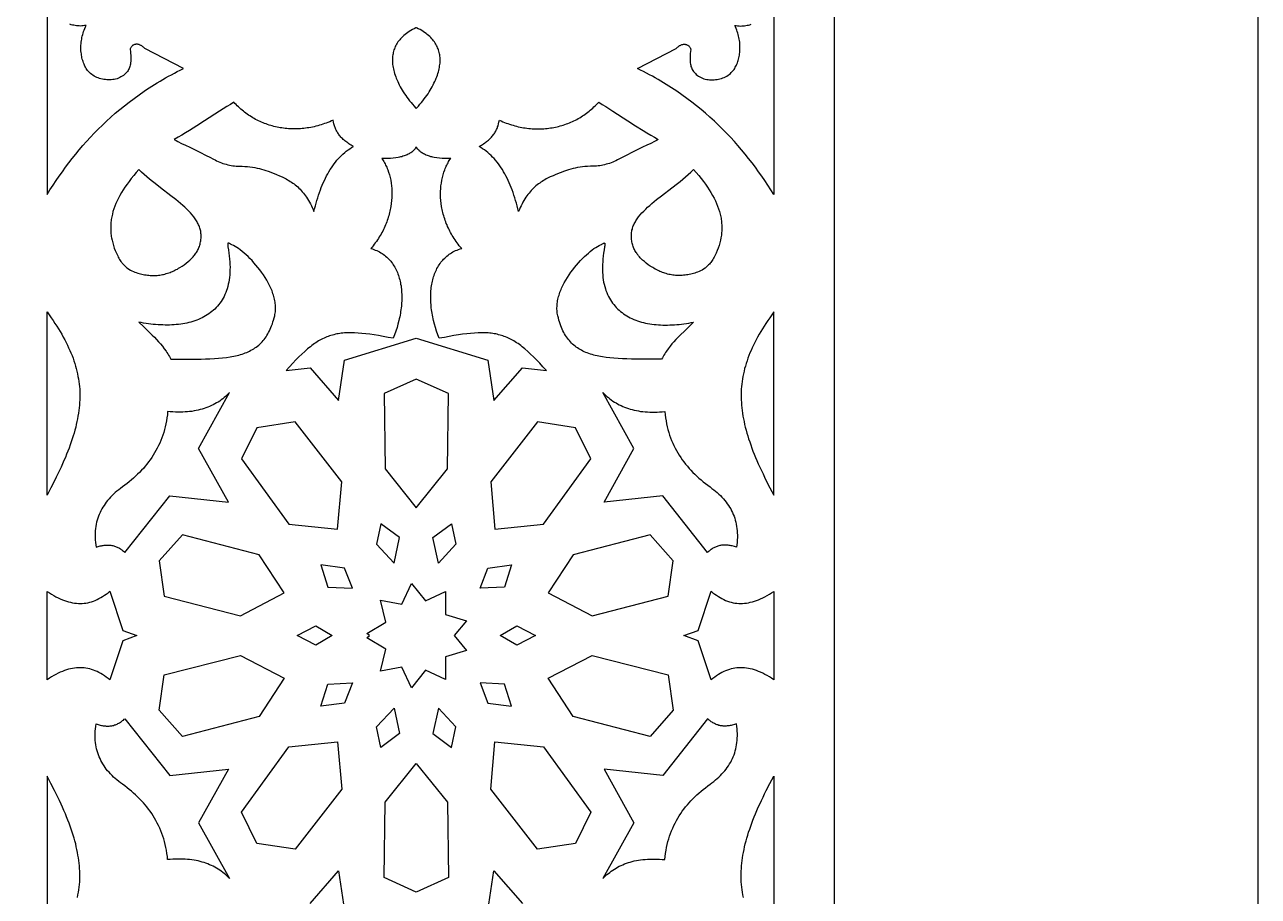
# Model space of a CAD drawing. Extents: x -580 to 580, y -400 to 400.
# Drawn here: x 478.1 to 580, y -128.1 to -56.1 of the extents above; entities that cross this region are included whole.
import ezdxf

# ---------------------------------------------------------------- set-up
doc = ezdxf.new("R2010")
doc.units = 0
doc.layers.add('LAYER_1', color=18, linetype='CONTINUOUS')
doc.layers.add('LAYER_2', color=174, linetype='CONTINUOUS')

msp = doc.modelspace()

# ---------------------------------------------------------------- linework, layer by layer
at = {"layer": 'LAYER_1'}
for points in [[(-580, -400), (580, -400), (580, 400), (-580, 400)], [(509.36, -57.09), (509.28, -57.18), (509.19, -57.27), (509.11, -57.36), (509.04, -57.45), (508.97, -57.54), (508.91, -57.63), (508.85, -57.72), (508.8, -57.82), (508.75, -57.91), (508.71, -58.01), (508.67, -58.1), (508.64, -58.2), (508.61, -58.3), (508.58, -58.4), (508.56, -58.51), (508.54, -58.61), (508.53, -58.72), (508.51, -58.82), (508.51, -58.93), (508.51, -59.05), (508.51, -59.16), (508.52, -59.28), (508.53, -59.39), (508.54, -59.51), (508.56, -59.64), (508.59, -59.76), (508.62, -59.89), (508.65, -60.01), (508.69, -60.14), (508.73, -60.27), (508.78, -60.41), (508.83, -60.54), (508.89, -60.68), (508.95, -60.81), (509.01, -60.95), (509.08, -61.09), (509.16, -61.23), (509.24, -61.38), (509.32, -61.52), (509.41, -61.66), (509.51, -61.81), (509.61, -61.95), (509.71, -62.1), (509.82, -62.24), (509.93, -62.39), (510.05, -62.53), (510.17, -62.68), (510.3, -62.83), (510.43, -62.97), (510.48, -63.03), (510.53, -62.97), (510.66, -62.83), (510.78, -62.68), (510.91, -62.53), (511.02, -62.39), (511.14, -62.24), (511.24, -62.1), (511.35, -61.95), (511.45, -61.81), (511.54, -61.66), (511.63, -61.52), (511.72, -61.38), (511.8, -61.23), (511.87, -61.09), (511.94, -60.95), (512.01, -60.81), (512.07, -60.68), (512.13, -60.54), (512.18, -60.41), (512.23, -60.27), (512.27, -60.14), (512.31, -60.01), (512.34, -59.89), (512.37, -59.76), (512.39, -59.64), (512.41, -59.51), (512.43, -59.39), (512.44, -59.28), (512.45, -59.16), (512.45, -59.05), (512.45, -58.93), (512.44, -58.82), (512.43, -58.72), (512.42, -58.61), (512.4, -58.51), (512.37, -58.4), (512.35, -58.3), (512.32, -58.2), (512.28, -58.1), (512.24, -58.01), (512.2, -57.91), (512.15, -57.82), (512.1, -57.72), (512.04, -57.63), (511.98, -57.54), (511.91, -57.45), (511.84, -57.36), (511.76, -57.27), (511.68, -57.18), (511.59, -57.09), (511.5, -57.01), (511.39, -56.92), (511.29, -56.84), (511.17, -56.76), (511.05, -56.68), (510.93, -56.6), (510.79, -56.52), (510.65, -56.44), (510.51, -56.37), (510.48, -56.35), (510.45, -56.37), (510.3, -56.44), (510.16, -56.52), (510.03, -56.6), (509.9, -56.68), (509.78, -56.76), (509.67, -56.84), (509.56, -56.92), (509.46, -57.01)], [(495.42, -62.51), (495.13, -62.69), (494.83, -62.87), (494.23, -63.25), (493, -64.05), (492.37, -64.45), (491.75, -64.84), (491.43, -65.04), (491.12, -65.23), (490.81, -65.41), (490.5, -65.59), (490.65, -65.68), (490.8, -65.76), (491.11, -65.92), (491.43, -66.07), (491.78, -66.23), (492.17, -66.42), (492.62, -66.64), (493.14, -66.9), (493.43, -67.05), (493.75, -67.22), (493.87, -67.28), (494, -67.35), (494.13, -67.4), (494.26, -67.46), (494.39, -67.51), (494.52, -67.56), (494.66, -67.6), (494.79, -67.64), (494.92, -67.68), (495.06, -67.71), (495.19, -67.74), (495.33, -67.76), (495.46, -67.77), (495.6, -67.79), (495.73, -67.79), (495.86, -67.8), (496.1, -67.8), (496.32, -67.81), (496.54, -67.83), (496.75, -67.85), (496.96, -67.88), (497.15, -67.91), (497.34, -67.96), (497.53, -68), (497.71, -68.05), (497.89, -68.11), (498.07, -68.16), (498.25, -68.22), (498.6, -68.35), (498.95, -68.49), (499.18, -68.58), (499.41, -68.68), (499.64, -68.79), (499.75, -68.85), (499.86, -68.91), (499.97, -68.98), (500.08, -69.05), (500.18, -69.11), (500.29, -69.19), (500.39, -69.26), (500.49, -69.34), (500.59, -69.43), (500.69, -69.51), (500.79, -69.6), (500.89, -69.7), (500.98, -69.8), (501.07, -69.9), (501.16, -70.01), (501.25, -70.12), (501.34, -70.24), (501.42, -70.36), (501.51, -70.49), (501.59, -70.63), (501.67, -70.77), (501.74, -70.91), (501.82, -71.06), (501.89, -71.22), (501.96, -71.38), (502.03, -71.55), (502.09, -71.31), (502.15, -71.08), (502.21, -70.85), (502.27, -70.62), (502.34, -70.4), (502.41, -70.18), (502.48, -69.97), (502.56, -69.76), (502.64, -69.56), (502.72, -69.36), (502.8, -69.16), (502.89, -68.97), (502.98, -68.78), (503.07, -68.6), (503.17, -68.42), (503.26, -68.25), (503.37, -68.08), (503.47, -67.92), (503.58, -67.76), (503.69, -67.6), (503.81, -67.46), (503.92, -67.31), (504.05, -67.17), (504.17, -67.04), (504.3, -66.91), (504.43, -66.79), (504.57, -66.67), (504.7, -66.56), (504.85, -66.45), (504.99, -66.35), (505.14, -66.25), (505.29, -66.16), (505.19, -66.11), (505.1, -66.05), (505, -66), (504.92, -65.94), (504.83, -65.88), (504.75, -65.82), (504.67, -65.77), (504.59, -65.7), (504.52, -65.64), (504.45, -65.58), (504.38, -65.52), (504.32, -65.45), (504.26, -65.39), (504.2, -65.32), (504.15, -65.25), (504.09, -65.18), (504.05, -65.12), (504, -65.05), (503.96, -64.98), (503.92, -64.9), (503.88, -64.83), (503.84, -64.76), (503.81, -64.69), (503.78, -64.61), (503.75, -64.54), (503.73, -64.46), (503.68, -64.31), (503.65, -64.15), (503.62, -63.99), (503.48, -64.06), (503.34, -64.12), (503.19, -64.18), (503.05, -64.23), (502.91, -64.28), (502.77, -64.33), (502.62, -64.38), (502.48, -64.42), (502.34, -64.46), (502.19, -64.5), (502.05, -64.54), (501.91, -64.57), (501.77, -64.59), (501.62, -64.62), (501.48, -64.64), (501.34, -64.66), (501.2, -64.68), (501.06, -64.69), (500.91, -64.7), (500.77, -64.71), (500.63, -64.72), (500.49, -64.72), (500.35, -64.72), (500.21, -64.72), (500.07, -64.71), (499.94, -64.7), (499.8, -64.69), (499.66, -64.68), (499.53, -64.66), (499.39, -64.64), (499.25, -64.62), (499.12, -64.6), (498.99, -64.57), (498.85, -64.54), (498.72, -64.51), (498.59, -64.47), (498.46, -64.44), (498.33, -64.4), (498.2, -64.35), (498.08, -64.31), (497.95, -64.26), (497.83, -64.21), (497.7, -64.16), (497.58, -64.1), (497.46, -64.05), (497.34, -63.99), (497.22, -63.93), (497.1, -63.86), (496.98, -63.79), (496.87, -63.72), (496.75, -63.65), (496.64, -63.58), (496.53, -63.5), (496.42, -63.42), (496.31, -63.34), (496.21, -63.26), (496.1, -63.17), (496, -63.09), (495.9, -63), (495.8, -62.9), (495.7, -62.81), (495.61, -62.71), (495.51, -62.62)], [(525.54, -62.51), (525.83, -62.69), (526.12, -62.87), (526.72, -63.25), (527.96, -64.05), (528.58, -64.45), (529.21, -64.84), (529.52, -65.04), (529.84, -65.23), (530.15, -65.41), (530.46, -65.59), (530.3, -65.68), (530.15, -65.76), (529.85, -65.92), (529.52, -66.07), (529.17, -66.23), (528.78, -66.42), (528.33, -66.64), (527.81, -66.9), (527.52, -67.05), (527.2, -67.22), (527.08, -67.28), (526.95, -67.35), (526.83, -67.4), (526.7, -67.46), (526.56, -67.51), (526.43, -67.56), (526.3, -67.6), (526.16, -67.64), (526.03, -67.68), (525.89, -67.71), (525.76, -67.74), (525.63, -67.76), (525.49, -67.77), (525.36, -67.79), (525.23, -67.79), (525.1, -67.8), (524.86, -67.8), (524.63, -67.81), (524.41, -67.83), (524.2, -67.85), (524, -67.88), (523.8, -67.91), (523.61, -67.96), (523.42, -68), (523.24, -68.05), (523.06, -68.11), (522.88, -68.16), (522.71, -68.22), (522.36, -68.35), (522.01, -68.49), (521.77, -68.58), (521.54, -68.68), (521.32, -68.79), (521.2, -68.85), (521.09, -68.91), (520.98, -68.98), (520.88, -69.05), (520.77, -69.11), (520.67, -69.19), (520.56, -69.26), (520.46, -69.34), (520.36, -69.43), (520.26, -69.51), (520.16, -69.6), (520.07, -69.7), (519.97, -69.8), (519.88, -69.9), (519.79, -70.01), (519.7, -70.12), (519.62, -70.24), (519.53, -70.36), (519.45, -70.49), (519.37, -70.63), (519.29, -70.77), (519.21, -70.91), (519.14, -71.06), (519.06, -71.22), (518.99, -71.38), (518.92, -71.55), (518.87, -71.31), (518.81, -71.08), (518.75, -70.85), (518.68, -70.62), (518.61, -70.4), (518.54, -70.18), (518.47, -69.97), (518.4, -69.76), (518.32, -69.56), (518.24, -69.36), (518.15, -69.16), (518.07, -68.97), (517.98, -68.78), (517.88, -68.6), (517.79, -68.42), (517.69, -68.25), (517.59, -68.08), (517.48, -67.92), (517.37, -67.76), (517.26, -67.6), (517.15, -67.46), (517.03, -67.31), (516.91, -67.17), (516.78, -67.04), (516.66, -66.91), (516.52, -66.79), (516.39, -66.67), (516.25, -66.56), (516.11, -66.45), (515.96, -66.35), (515.81, -66.25), (515.66, -66.16), (515.76, -66.11), (515.86, -66.05), (515.95, -66), (516.04, -65.94), (516.13, -65.88), (516.21, -65.82), (516.29, -65.77), (516.36, -65.7), (516.44, -65.64), (516.51, -65.58), (516.57, -65.52), (516.64, -65.45), (516.7, -65.39), (516.75, -65.32), (516.81, -65.25), (516.86, -65.18), (516.91, -65.12), (516.96, -65.05), (517, -64.98), (517.04, -64.9), (517.08, -64.83), (517.11, -64.76), (517.15, -64.69), (517.18, -64.61), (517.2, -64.54), (517.23, -64.46), (517.27, -64.31), (517.31, -64.15), (517.34, -63.99), (517.48, -64.06), (517.62, -64.12), (517.76, -64.18), (517.9, -64.23), (518.05, -64.28), (518.19, -64.33), (518.33, -64.38), (518.47, -64.42), (518.62, -64.46), (518.76, -64.5), (518.9, -64.54), (519.05, -64.57), (519.19, -64.59), (519.33, -64.62), (519.47, -64.64), (519.62, -64.66), (519.76, -64.68), (519.9, -64.69), (520.04, -64.7), (520.18, -64.71), (520.32, -64.72), (520.46, -64.72), (520.6, -64.72), (520.74, -64.72), (520.88, -64.71), (521.02, -64.7), (521.16, -64.69), (521.29, -64.68), (521.43, -64.66), (521.57, -64.64), (521.7, -64.62), (521.83, -64.6), (521.97, -64.57), (522.1, -64.54), (522.23, -64.51), (522.36, -64.47), (522.49, -64.44), (522.62, -64.4), (522.75, -64.35), (522.88, -64.31), (523, -64.26), (523.13, -64.21), (523.25, -64.16), (523.38, -64.1), (523.5, -64.05), (523.62, -63.99), (523.74, -63.93), (523.85, -63.86), (523.97, -63.79), (524.09, -63.72), (524.2, -63.65), (524.31, -63.58), (524.42, -63.5), (524.53, -63.42), (524.64, -63.34), (524.75, -63.26), (524.85, -63.17), (524.95, -63.09), (525.06, -63), (525.15, -62.9), (525.25, -62.81), (525.35, -62.71), (525.44, -62.62)], [(510.48, -66.2), (510.48, -66.21), (510.47, -66.2), (510.47, -66.22), (510.43, -66.29), (510.38, -66.35), (510.33, -66.41), (510.28, -66.47), (510.22, -66.53), (510.16, -66.58), (510.1, -66.63), (510.03, -66.68), (509.96, -66.73), (509.88, -66.77), (509.81, -66.81), (509.73, -66.85), (509.64, -66.89), (509.56, -66.92), (509.47, -66.95), (509.38, -66.98), (509.28, -67.01), (509.19, -67.03), (509.09, -67.05), (508.99, -67.07), (508.78, -67.11), (508.57, -67.13), (508.34, -67.15), (508.11, -67.16), (507.88, -67.16), (507.64, -67.16), (507.69, -67.24), (507.75, -67.33), (507.8, -67.42), (507.86, -67.51), (507.91, -67.6), (507.95, -67.7), (508, -67.8), (508.04, -67.89), (508.08, -67.99), (508.12, -68.1), (508.2, -68.3), (508.26, -68.52), (508.32, -68.73), (508.37, -68.96), (508.4, -69.19), (508.43, -69.42), (508.46, -69.65), (508.47, -69.89), (508.47, -70.14), (508.46, -70.38), (508.44, -70.63), (508.42, -70.88), (508.38, -71.13), (508.36, -71.25), (508.33, -71.38), (508.31, -71.51), (508.28, -71.63), (508.24, -71.76), (508.21, -71.89), (508.17, -72.01), (508.13, -72.14), (508.09, -72.27), (508.04, -72.39), (507.99, -72.52), (507.94, -72.65), (507.89, -72.77), (507.83, -72.9), (507.77, -73.02), (507.71, -73.15), (507.64, -73.27), (507.57, -73.4), (507.5, -73.52), (507.43, -73.64), (507.35, -73.76), (507.27, -73.88), (507.19, -74.01), (507.1, -74.13), (507.01, -74.24), (506.92, -74.36), (506.83, -74.48), (506.73, -74.6), (506.86, -74.63), (506.98, -74.68), (507.1, -74.72), (507.22, -74.77), (507.34, -74.82), (507.45, -74.88), (507.55, -74.94), (507.66, -75.01), (507.76, -75.07), (507.86, -75.14), (507.95, -75.22), (508.04, -75.3), (508.13, -75.38), (508.21, -75.46), (508.29, -75.55), (508.37, -75.64), (508.44, -75.73), (508.51, -75.83), (508.58, -75.93), (508.64, -76.03), (508.71, -76.13), (508.76, -76.24), (508.82, -76.35), (508.87, -76.46), (508.92, -76.57), (508.96, -76.69), (509, -76.81), (509.04, -76.93), (509.08, -77.05), (509.11, -77.17), (509.14, -77.3), (509.17, -77.42), (509.19, -77.55), (509.22, -77.68), (509.23, -77.82), (509.25, -77.95), (509.26, -78.09), (509.27, -78.22), (509.28, -78.36), (509.28, -78.5), (509.28, -78.64), (509.28, -78.78), (509.28, -78.93), (509.27, -79.07), (509.26, -79.21), (509.25, -79.36), (509.23, -79.5), (509.21, -79.65), (509.19, -79.8), (509.17, -79.94), (509.14, -80.09), (509.11, -80.24), (509.08, -80.39), (509.05, -80.54), (508.97, -80.83), (508.89, -81.13), (508.79, -81.43), (508.69, -81.72), (508.57, -82.01), (508.15, -81.93), (507.75, -81.86), (507.36, -81.79), (507, -81.73), (506.64, -81.68), (506.31, -81.64), (505.98, -81.6), (505.67, -81.58), (505.38, -81.56), (505.09, -81.55), (504.95, -81.55), (504.81, -81.56), (504.68, -81.56), (504.55, -81.57), (504.42, -81.58), (504.29, -81.59), (504.16, -81.61), (504.04, -81.63), (503.92, -81.65), (503.8, -81.68), (503.68, -81.71), (503.56, -81.74), (503.44, -81.77), (503.32, -81.81), (503.21, -81.85), (503.09, -81.89), (502.98, -81.94), (502.87, -81.99), (502.75, -82.05), (502.64, -82.1), (502.53, -82.17), (502.42, -82.23), (502.3, -82.3), (502.19, -82.37), (502.08, -82.45), (501.97, -82.53), (501.85, -82.61), (501.74, -82.7), (501.62, -82.79), (501.51, -82.88), (501.27, -83.09), (501.04, -83.31), (500.79, -83.54), (500.54, -83.8), (500.28, -84.07), (500.02, -84.36), (499.74, -84.67), (501.71, -84.44), (504.06, -87.14), (504.56, -83.81), (510.48, -82.01), (516.4, -83.81), (516.89, -87.14), (519.25, -84.44), (521.22, -84.67), (520.94, -84.36), (520.67, -84.07), (520.41, -83.8), (520.16, -83.54), (519.92, -83.31), (519.68, -83.09), (519.45, -82.88), (519.33, -82.79), (519.22, -82.7), (519.1, -82.61), (518.99, -82.53), (518.88, -82.45), (518.76, -82.37), (518.65, -82.3), (518.54, -82.23), (518.43, -82.17), (518.31, -82.1), (518.2, -82.05), (518.09, -81.99), (517.98, -81.94), (517.86, -81.89), (517.75, -81.85), (517.63, -81.81), (517.52, -81.77), (517.4, -81.74), (517.28, -81.71), (517.16, -81.68), (517.04, -81.65), (516.92, -81.63), (516.79, -81.61), (516.66, -81.59), (516.54, -81.58), (516.41, -81.57), (516.27, -81.56), (516.14, -81.56), (516, -81.55), (515.86, -81.55), (515.58, -81.56), (515.28, -81.58), (514.97, -81.6), (514.65, -81.64), (514.31, -81.68), (513.96, -81.73), (513.59, -81.79), (513.2, -81.86), (512.8, -81.93), (512.38, -82.01), (512.27, -81.72), (512.16, -81.43), (512.07, -81.13), (511.98, -80.83), (511.91, -80.54), (511.87, -80.39), (511.84, -80.24), (511.81, -80.09), (511.79, -79.94), (511.76, -79.8), (511.74, -79.65), (511.72, -79.5), (511.71, -79.36), (511.7, -79.21), (511.69, -79.07), (511.68, -78.93), (511.67, -78.78), (511.67, -78.64), (511.67, -78.5), (511.68, -78.36), (511.68, -78.22), (511.69, -78.09), (511.71, -77.95), (511.72, -77.82), (511.74, -77.68), (511.76, -77.55), (511.78, -77.42), (511.81, -77.3), (511.84, -77.17), (511.87, -77.05), (511.91, -76.93), (511.95, -76.81), (511.99, -76.69), (512.04, -76.57), (512.09, -76.46), (512.14, -76.35), (512.19, -76.24), (512.25, -76.13), (512.31, -76.03), (512.37, -75.93), (512.44, -75.83), (512.51, -75.73), (512.59, -75.64), (512.66, -75.55), (512.74, -75.46), (512.83, -75.38), (512.91, -75.3), (513.01, -75.22), (513.1, -75.14), (513.2, -75.07), (513.3, -75.01), (513.4, -74.94), (513.51, -74.88), (513.62, -74.82), (513.73, -74.77), (513.85, -74.72), (513.97, -74.68), (514.1, -74.63), (514.23, -74.6), (514.13, -74.48), (514.03, -74.36), (513.94, -74.24), (513.85, -74.13), (513.77, -74.01), (513.68, -73.88), (513.6, -73.76), (513.53, -73.64), (513.45, -73.52), (513.38, -73.4), (513.31, -73.27), (513.25, -73.15), (513.19, -73.02), (513.13, -72.9), (513.07, -72.77), (513.02, -72.65), (512.96, -72.52), (512.91, -72.39), (512.87, -72.27), (512.83, -72.14), (512.78, -72.01), (512.75, -71.89), (512.71, -71.76), (512.68, -71.63), (512.65, -71.51), (512.62, -71.38), (512.6, -71.25), (512.57, -71.13), (512.54, -70.88), (512.51, -70.63), (512.49, -70.38), (512.49, -70.14), (512.49, -69.89), (512.5, -69.65), (512.52, -69.42), (512.55, -69.19), (512.59, -68.96), (512.64, -68.73), (512.69, -68.52), (512.76, -68.3), (512.83, -68.1), (512.87, -67.99), (512.91, -67.89), (512.96, -67.8), (513, -67.7), (513.05, -67.6), (513.1, -67.51), (513.15, -67.42), (513.2, -67.33), (513.26, -67.24), (513.32, -67.16), (513.08, -67.16), (512.84, -67.16), (512.61, -67.15), (512.39, -67.13), (512.17, -67.11), (511.96, -67.07), (511.86, -67.05), (511.77, -67.03), (511.67, -67.01), (511.58, -66.98), (511.49, -66.95), (511.4, -66.92), (511.31, -66.89), (511.23, -66.85), (511.15, -66.81), (511.07, -66.77), (511, -66.73), (510.93, -66.68), (510.86, -66.63), (510.8, -66.58), (510.73, -66.53), (510.68, -66.47), (510.62, -66.41), (510.57, -66.35), (510.53, -66.29), (510.48, -66.22)], [(487.57, -68.07), (487.35, -68.32), (487.15, -68.57), (486.95, -68.81), (486.77, -69.05), (486.6, -69.29), (486.43, -69.52), (486.28, -69.75), (486.14, -69.98), (486.01, -70.21), (485.89, -70.44), (485.78, -70.66), (485.68, -70.89), (485.59, -71.11), (485.51, -71.33), (485.44, -71.55), (485.39, -71.77), (485.34, -71.98), (485.32, -72.09), (485.3, -72.2), (485.28, -72.31), (485.27, -72.42), (485.26, -72.52), (485.25, -72.63), (485.25, -72.74), (485.25, -72.84), (485.25, -72.95), (485.25, -73.06), (485.26, -73.17), (485.26, -73.27), (485.27, -73.38), (485.29, -73.49), (485.3, -73.59), (485.32, -73.7), (485.36, -73.91), (485.42, -74.13), (485.48, -74.34), (485.55, -74.56), (485.63, -74.77), (485.73, -74.99), (485.83, -75.21), (485.88, -75.31), (485.93, -75.4), (485.99, -75.49), (486.04, -75.58), (486.1, -75.66), (486.16, -75.74), (486.21, -75.81), (486.27, -75.88), (486.33, -75.94), (486.39, -76.01), (486.45, -76.06), (486.51, -76.12), (486.57, -76.17), (486.63, -76.22), (486.76, -76.3), (486.88, -76.38), (487, -76.44), (487.13, -76.5), (487.25, -76.54), (487.36, -76.58), (487.48, -76.62), (487.7, -76.68), (487.82, -76.71), (487.94, -76.73), (488.05, -76.76), (488.17, -76.78), (488.29, -76.79), (488.4, -76.8), (488.52, -76.81), (488.63, -76.82), (488.75, -76.82), (488.86, -76.82), (488.97, -76.82), (489.08, -76.81), (489.19, -76.8), (489.3, -76.79), (489.41, -76.77), (489.52, -76.75), (489.62, -76.73), (489.73, -76.7), (489.84, -76.67), (489.94, -76.64), (490.05, -76.61), (490.15, -76.57), (490.25, -76.53), (490.36, -76.49), (490.46, -76.44), (490.56, -76.39), (490.66, -76.34), (490.76, -76.29), (490.86, -76.23), (490.96, -76.17), (491.15, -76.04), (491.32, -75.93), (491.48, -75.81), (491.64, -75.68), (491.78, -75.55), (491.92, -75.42), (491.99, -75.35), (492.05, -75.29), (492.11, -75.21), (492.17, -75.14), (492.22, -75.07), (492.28, -74.99), (492.33, -74.92), (492.38, -74.84), (492.42, -74.76), (492.46, -74.68), (492.5, -74.59), (492.54, -74.51), (492.57, -74.42), (492.6, -74.33), (492.63, -74.24), (492.65, -74.15), (492.67, -74.05), (492.69, -73.95), (492.7, -73.85), (492.71, -73.75), (492.71, -73.65), (492.71, -73.54), (492.71, -73.45), (492.7, -73.35), (492.69, -73.26), (492.68, -73.17), (492.66, -73.08), (492.64, -72.99), (492.61, -72.9), (492.58, -72.81), (492.55, -72.72), (492.51, -72.64), (492.48, -72.55), (492.43, -72.47), (492.39, -72.38), (492.34, -72.3), (492.29, -72.22), (492.23, -72.14), (492.17, -72.05), (492.11, -71.97), (491.98, -71.81), (491.85, -71.65), (491.7, -71.5), (491.54, -71.34), (491.37, -71.18), (491.2, -71.03), (491.01, -70.87), (490.83, -70.71), (490.63, -70.56), (490.22, -70.24), (489.36, -69.57), (488.91, -69.23), (488.69, -69.05), (488.46, -68.86), (488.24, -68.67), (488.02, -68.48), (487.79, -68.28)], [(533.38, -68.07), (533.6, -68.32), (533.81, -68.57), (534, -68.81), (534.18, -69.05), (534.36, -69.29), (534.52, -69.52), (534.67, -69.75), (534.81, -69.98), (534.94, -70.21), (535.07, -70.44), (535.18, -70.66), (535.27, -70.89), (535.36, -71.11), (535.44, -71.33), (535.51, -71.55), (535.57, -71.77), (535.62, -71.98), (535.64, -72.09), (535.66, -72.2), (535.67, -72.31), (535.68, -72.42), (535.69, -72.52), (535.7, -72.63), (535.7, -72.74), (535.71, -72.84), (535.71, -72.95), (535.7, -73.06), (535.7, -73.17), (535.69, -73.27), (535.68, -73.38), (535.67, -73.49), (535.65, -73.59), (535.63, -73.7), (535.59, -73.91), (535.54, -74.13), (535.48, -74.34), (535.4, -74.56), (535.32, -74.77), (535.23, -74.99), (535.12, -75.21), (535.07, -75.31), (535.02, -75.4), (534.97, -75.49), (534.91, -75.58), (534.86, -75.66), (534.8, -75.74), (534.74, -75.81), (534.68, -75.88), (534.62, -75.94), (534.56, -76.01), (534.5, -76.06), (534.44, -76.12), (534.38, -76.17), (534.32, -76.22), (534.2, -76.3), (534.07, -76.38), (533.95, -76.44), (533.83, -76.5), (533.71, -76.54), (533.59, -76.58), (533.48, -76.62), (533.26, -76.68), (533.14, -76.71), (533.02, -76.73), (532.9, -76.76), (532.78, -76.78), (532.67, -76.79), (532.55, -76.8), (532.44, -76.81), (532.32, -76.82), (532.21, -76.82), (532.1, -76.82), (531.98, -76.82), (531.87, -76.81), (531.76, -76.8), (531.65, -76.79), (531.54, -76.77), (531.44, -76.75), (531.33, -76.73), (531.22, -76.7), (531.12, -76.67), (531.01, -76.64), (530.91, -76.61), (530.8, -76.57), (530.7, -76.53), (530.6, -76.49), (530.5, -76.44), (530.39, -76.39), (530.29, -76.34), (530.19, -76.29), (530.09, -76.23), (530, -76.17), (529.8, -76.04), (529.63, -75.93), (529.47, -75.81), (529.32, -75.68), (529.17, -75.55), (529.03, -75.42), (528.97, -75.35), (528.91, -75.29), (528.84, -75.21), (528.79, -75.14), (528.73, -75.07), (528.68, -74.99), (528.63, -74.92), (528.58, -74.84), (528.53, -74.76), (528.49, -74.68), (528.45, -74.59), (528.42, -74.51), (528.38, -74.42), (528.35, -74.33), (528.33, -74.24), (528.3, -74.15), (528.28, -74.05), (528.27, -73.95), (528.26, -73.85), (528.25, -73.75), (528.24, -73.65), (528.24, -73.54), (528.24, -73.45), (528.25, -73.35), (528.26, -73.26), (528.28, -73.17), (528.29, -73.08), (528.32, -72.99), (528.34, -72.9), (528.37, -72.81), (528.4, -72.72), (528.44, -72.64), (528.48, -72.55), (528.52, -72.47), (528.57, -72.38), (528.62, -72.3), (528.67, -72.22), (528.72, -72.14), (528.78, -72.05), (528.84, -71.97), (528.97, -71.81), (529.11, -71.65), (529.26, -71.5), (529.42, -71.34), (529.58, -71.18), (529.76, -71.03), (529.94, -70.87), (530.13, -70.71), (530.32, -70.56), (530.73, -70.24), (531.59, -69.57), (532.04, -69.23), (532.26, -69.05), (532.49, -68.86), (532.72, -68.67), (532.94, -68.48), (533.16, -68.28)], [(494.97, -74.71), (495.01, -74.97), (495.04, -75.21), (495.07, -75.46), (495.09, -75.69), (495.1, -75.92), (495.11, -76.14), (495.1, -76.36), (495.1, -76.58), (495.08, -76.78), (495.06, -76.98), (495.03, -77.18), (495, -77.37), (494.96, -77.55), (494.92, -77.73), (494.87, -77.91), (494.81, -78.07), (494.75, -78.24), (494.68, -78.4), (494.61, -78.55), (494.53, -78.7), (494.45, -78.84), (494.36, -78.97), (494.27, -79.11), (494.17, -79.23), (494.07, -79.36), (493.96, -79.47), (493.85, -79.59), (493.73, -79.69), (493.61, -79.8), (493.49, -79.89), (493.36, -79.99), (493.23, -80.07), (493.09, -80.16), (492.95, -80.24), (492.81, -80.31), (492.66, -80.38), (492.51, -80.45), (492.36, -80.51), (492.2, -80.57), (492.04, -80.62), (491.88, -80.67), (491.71, -80.71), (491.55, -80.75), (491.38, -80.78), (491.2, -80.82), (491.03, -80.84), (490.85, -80.86), (490.67, -80.88), (490.48, -80.9), (490.3, -80.91), (490.11, -80.92), (489.93, -80.92), (489.74, -80.92), (489.55, -80.91), (489.35, -80.91), (489.16, -80.89), (488.96, -80.88), (488.77, -80.86), (488.57, -80.84), (488.37, -80.81), (488.17, -80.78), (487.97, -80.75), (487.77, -80.71), (487.57, -80.67), (487.95, -81.03), (488.32, -81.39), (488.68, -81.74), (488.86, -81.92), (489.03, -82.1), (489.2, -82.29), (489.37, -82.47), (489.53, -82.67), (489.68, -82.87), (489.82, -83.07), (489.9, -83.18), (489.96, -83.28), (490.03, -83.39), (490.1, -83.5), (490.16, -83.62), (490.22, -83.73), (491.93, -83.73), (492.33, -83.73), (492.71, -83.72), (493.09, -83.71), (493.45, -83.7), (493.81, -83.68), (494.15, -83.66), (494.48, -83.63), (494.8, -83.59), (495.11, -83.54), (495.26, -83.52), (495.41, -83.49), (495.55, -83.46), (495.69, -83.43), (495.83, -83.39), (495.96, -83.35), (496.1, -83.31), (496.23, -83.27), (496.35, -83.22), (496.48, -83.17), (496.6, -83.12), (496.72, -83.06), (496.83, -83), (496.95, -82.94), (497.06, -82.87), (497.16, -82.8), (497.27, -82.73), (497.37, -82.65), (497.47, -82.57), (497.56, -82.49), (497.66, -82.4), (497.75, -82.3), (497.83, -82.2), (497.92, -82.1), (498, -82), (498.08, -81.88), (498.15, -81.77), (498.22, -81.65), (498.29, -81.52), (498.36, -81.39), (498.42, -81.25), (498.48, -81.11), (498.54, -80.97), (498.6, -80.82), (498.65, -80.66), (498.7, -80.5), (498.75, -80.33), (498.79, -80.15), (498.81, -80.04), (498.83, -79.93), (498.85, -79.82), (498.85, -79.71), (498.86, -79.6), (498.86, -79.48), (498.86, -79.37), (498.85, -79.25), (498.84, -79.14), (498.82, -79.02), (498.8, -78.91), (498.78, -78.79), (498.75, -78.68), (498.72, -78.56), (498.69, -78.45), (498.65, -78.33), (498.61, -78.21), (498.57, -78.1), (498.52, -77.98), (498.47, -77.87), (498.42, -77.76), (498.37, -77.64), (498.25, -77.42), (498.13, -77.2), (498, -76.98), (497.86, -76.76), (497.71, -76.55), (497.56, -76.35), (497.4, -76.15), (497.24, -75.96), (497.08, -75.77), (496.92, -75.59), (496.75, -75.42), (496.59, -75.26), (496.43, -75.11), (496.27, -74.97), (496.11, -74.83), (495.95, -74.71), (495.8, -74.6), (495.66, -74.5), (495.52, -74.42), (495.39, -74.34), (495.26, -74.28), (495.2, -74.25), (495.14, -74.23), (495.05, -74.17), (495.01, -74.15), (494.98, -74.14), (494.95, -74.13), (494.94, -74.14), (494.93, -74.14), (494.92, -74.15), (494.92, -74.15), (494.91, -74.18), (494.91, -74.23), (494.91, -74.29), (494.92, -74.36), (494.93, -74.46)], [(525.98, -74.71), (525.94, -74.97), (525.91, -75.21), (525.89, -75.46), (525.87, -75.69), (525.85, -75.92), (525.85, -76.14), (525.85, -76.36), (525.86, -76.58), (525.87, -76.78), (525.89, -76.98), (525.92, -77.18), (525.95, -77.37), (525.99, -77.55), (526.04, -77.73), (526.09, -77.91), (526.14, -78.07), (526.21, -78.24), (526.27, -78.4), (526.35, -78.55), (526.42, -78.7), (526.51, -78.84), (526.59, -78.97), (526.69, -79.11), (526.79, -79.23), (526.89, -79.36), (526.99, -79.47), (527.11, -79.59), (527.22, -79.69), (527.34, -79.8), (527.47, -79.89), (527.59, -79.99), (527.73, -80.07), (527.86, -80.16), (528, -80.24), (528.15, -80.31), (528.29, -80.38), (528.44, -80.45), (528.6, -80.51), (528.75, -80.57), (528.91, -80.62), (529.07, -80.67), (529.24, -80.71), (529.41, -80.75), (529.58, -80.78), (529.75, -80.82), (529.93, -80.84), (530.11, -80.86), (530.29, -80.88), (530.47, -80.9), (530.65, -80.91), (530.84, -80.92), (531.03, -80.92), (531.22, -80.92), (531.41, -80.91), (531.6, -80.91), (531.8, -80.89), (531.99, -80.88), (532.19, -80.86), (532.39, -80.84), (532.58, -80.81), (532.78, -80.78), (532.98, -80.75), (533.18, -80.71), (533.38, -80.67), (533.01, -81.03), (532.64, -81.39), (532.27, -81.74), (532.1, -81.92), (531.92, -82.1), (531.75, -82.29), (531.59, -82.47), (531.43, -82.67), (531.28, -82.87), (531.13, -83.07), (531.06, -83.18), (530.99, -83.28), (530.92, -83.39), (530.86, -83.5), (530.8, -83.62), (530.73, -83.73), (529.03, -83.73), (528.63, -83.73), (528.24, -83.72), (527.87, -83.71), (527.5, -83.7), (527.15, -83.68), (526.8, -83.66), (526.47, -83.63), (526.15, -83.59), (525.85, -83.54), (525.7, -83.52), (525.55, -83.49), (525.41, -83.46), (525.26, -83.43), (525.13, -83.39), (524.99, -83.35), (524.86, -83.31), (524.73, -83.27), (524.6, -83.22), (524.48, -83.17), (524.35, -83.12), (524.24, -83.06), (524.12, -83), (524.01, -82.94), (523.9, -82.87), (523.79, -82.8), (523.69, -82.73), (523.59, -82.65), (523.49, -82.57), (523.39, -82.49), (523.3, -82.4), (523.21, -82.3), (523.12, -82.2), (523.04, -82.1), (522.96, -82), (522.88, -81.88), (522.8, -81.77), (522.73, -81.65), (522.66, -81.52), (522.59, -81.39), (522.53, -81.25), (522.47, -81.11), (522.41, -80.97), (522.36, -80.82), (522.3, -80.66), (522.26, -80.5), (522.21, -80.33), (522.17, -80.15), (522.14, -80.04), (522.12, -79.93), (522.11, -79.82), (522.1, -79.71), (522.09, -79.6), (522.09, -79.48), (522.1, -79.37), (522.11, -79.25), (522.12, -79.14), (522.13, -79.02), (522.15, -78.91), (522.18, -78.79), (522.2, -78.68), (522.23, -78.56), (522.27, -78.45), (522.3, -78.33), (522.34, -78.21), (522.39, -78.1), (522.43, -77.98), (522.48, -77.87), (522.53, -77.76), (522.59, -77.64), (522.7, -77.42), (522.83, -77.2), (522.96, -76.98), (523.1, -76.76), (523.24, -76.55), (523.4, -76.35), (523.55, -76.15), (523.71, -75.96), (523.87, -75.77), (524.04, -75.59), (524.2, -75.42), (524.36, -75.26), (524.53, -75.11), (524.69, -74.97), (524.85, -74.83), (525, -74.71), (525.15, -74.6), (525.3, -74.5), (525.44, -74.42), (525.57, -74.34), (525.69, -74.28), (525.76, -74.25), (525.81, -74.23), (525.91, -74.17), (525.95, -74.15), (525.98, -74.14), (526, -74.13), (526.01, -74.14), (526.02, -74.14), (526.03, -74.15), (526.04, -74.15), (526.05, -74.18), (526.05, -74.23), (526.05, -74.29), (526.04, -74.36), (526.03, -74.46)], [(480, -79.83), (480.17, -80.07), (480.34, -80.31), (480.5, -80.54), (480.65, -80.78), (480.8, -81.01), (480.94, -81.23), (481.08, -81.46), (481.21, -81.68), (481.34, -81.91), (481.46, -82.13), (481.57, -82.35), (481.68, -82.57), (481.78, -82.79), (481.88, -83.01), (481.97, -83.22), (482.06, -83.44), (482.14, -83.65), (482.21, -83.87), (482.28, -84.08), (482.35, -84.3), (482.41, -84.51), (482.46, -84.72), (482.51, -84.94), (482.55, -85.15), (482.59, -85.36), (482.62, -85.58), (482.65, -85.79), (482.67, -86), (482.69, -86.22), (482.7, -86.44), (482.7, -86.65), (482.7, -86.87), (482.7, -87.09), (482.68, -87.31), (482.67, -87.53), (482.65, -87.75), (482.62, -87.98), (482.59, -88.2), (482.55, -88.43), (482.51, -88.66), (482.46, -88.89), (482.41, -89.12), (482.36, -89.35), (482.29, -89.59), (482.23, -89.83), (482.15, -90.07), (482.08, -90.32), (481.99, -90.56), (481.91, -90.81), (481.81, -91.07), (481.72, -91.32), (481.61, -91.58), (481.51, -91.84), (481.39, -92.11), (481.28, -92.37), (481.15, -92.64), (481.03, -92.92), (480.89, -93.2), (480.76, -93.48), (480.62, -93.77), (480.32, -94.35), (480, -94.95)], [(540, -79.83), (539.83, -80.07), (539.66, -80.31), (539.5, -80.54), (539.35, -80.78), (539.2, -81.01), (539.06, -81.23), (538.92, -81.46), (538.79, -81.68), (538.66, -81.91), (538.54, -82.13), (538.43, -82.35), (538.32, -82.57), (538.22, -82.79), (538.12, -83.01), (538.03, -83.22), (537.94, -83.44), (537.86, -83.65), (537.79, -83.87), (537.72, -84.08), (537.65, -84.3), (537.59, -84.51), (537.54, -84.72), (537.49, -84.94), (537.45, -85.15), (537.41, -85.36), (537.38, -85.58), (537.35, -85.79), (537.33, -86), (537.31, -86.22), (537.3, -86.44), (537.3, -86.65), (537.3, -86.87), (537.3, -87.09), (537.32, -87.31), (537.33, -87.53), (537.35, -87.75), (537.38, -87.98), (537.41, -88.2), (537.45, -88.43), (537.49, -88.66), (537.54, -88.89), (537.59, -89.12), (537.64, -89.35), (537.71, -89.59), (537.77, -89.83), (537.85, -90.07), (537.92, -90.32), (538.01, -90.56), (538.09, -90.81), (538.19, -91.07), (538.28, -91.32), (538.39, -91.58), (538.49, -91.84), (538.61, -92.11), (538.72, -92.37), (538.85, -92.64), (538.97, -92.92), (539.11, -93.2), (539.24, -93.48), (539.38, -93.77), (539.68, -94.35), (540, -94.95)], [(510.48, -96), (513.05, -92.8), (513.13, -86.58), (510.48, -85.37), (507.83, -86.58), (507.91, -92.8)], [(495.07, -86.49), (494.96, -86.6), (494.85, -86.71), (494.73, -86.81), (494.62, -86.91), (494.5, -87.01), (494.37, -87.1), (494.25, -87.19), (494.12, -87.27), (493.99, -87.35), (493.85, -87.43), (493.71, -87.5), (493.57, -87.57), (493.42, -87.64), (493.27, -87.7), (493.12, -87.75), (492.97, -87.81), (492.81, -87.86), (492.64, -87.9), (492.47, -87.94), (492.3, -87.98), (492.13, -88.01), (491.95, -88.04), (491.77, -88.06), (491.58, -88.08), (491.39, -88.09), (491.2, -88.1), (491, -88.1), (490.8, -88.1), (490.59, -88.1), (490.38, -88.09), (490.17, -88.08), (489.95, -88.06), (489.93, -88.32), (489.89, -88.57), (489.85, -88.82), (489.8, -89.07), (489.75, -89.31), (489.69, -89.54), (489.63, -89.78), (489.55, -90), (489.47, -90.23), (489.39, -90.44), (489.3, -90.66), (489.2, -90.87), (489.1, -91.07), (488.99, -91.27), (488.88, -91.47), (488.76, -91.66), (488.64, -91.85), (488.51, -92.04), (488.38, -92.22), (488.24, -92.4), (488.09, -92.57), (487.95, -92.75), (487.79, -92.91), (487.64, -93.08), (487.47, -93.24), (487.31, -93.4), (487.13, -93.55), (486.96, -93.7), (486.78, -93.85), (486.6, -94), (486.41, -94.14), (486.22, -94.28), (486.06, -94.4), (485.91, -94.51), (485.77, -94.63), (485.62, -94.75), (485.49, -94.88), (485.36, -95), (485.23, -95.13), (485.12, -95.26), (485, -95.39), (484.89, -95.53), (484.79, -95.67), (484.7, -95.81), (484.6, -95.95), (484.52, -96.1), (484.44, -96.25), (484.37, -96.4), (484.3, -96.55), (484.24, -96.71), (484.18, -96.87), (484.13, -97.03), (484.09, -97.2), (484.05, -97.37), (484.02, -97.54), (484, -97.72), (483.98, -97.9), (483.97, -98.08), (483.97, -98.27), (483.97, -98.46), (483.98, -98.66), (483.99, -98.86), (484.02, -99.06), (484.04, -99.26), (484.22, -99.2), (484.39, -99.16), (484.48, -99.14), (484.56, -99.12), (484.64, -99.11), (484.72, -99.1), (484.81, -99.09), (484.89, -99.08), (484.97, -99.08), (485.04, -99.08), (485.12, -99.09), (485.2, -99.09), (485.27, -99.1), (485.35, -99.12), (485.42, -99.13), (485.5, -99.15), (485.57, -99.17), (485.64, -99.19), (485.71, -99.22), (485.78, -99.25), (485.85, -99.28), (485.92, -99.31), (485.98, -99.35), (486.05, -99.39), (486.11, -99.44), (486.18, -99.48), (486.24, -99.53), (486.3, -99.58), (486.36, -99.64), (486.42, -99.7), (490.13, -95.01), (494.98, -95.53), (492.51, -91.1)], [(525.89, -86.49), (526, -86.6), (526.11, -86.71), (526.22, -86.81), (526.34, -86.91), (526.46, -87.01), (526.58, -87.1), (526.71, -87.19), (526.84, -87.27), (526.97, -87.35), (527.1, -87.43), (527.24, -87.5), (527.39, -87.57), (527.53, -87.64), (527.68, -87.7), (527.83, -87.75), (527.99, -87.81), (528.15, -87.86), (528.31, -87.9), (528.48, -87.94), (528.65, -87.98), (528.83, -88.01), (529, -88.04), (529.19, -88.06), (529.37, -88.08), (529.56, -88.09), (529.76, -88.1), (529.95, -88.1), (530.15, -88.1), (530.36, -88.1), (530.57, -88.09), (530.78, -88.08), (531, -88.06), (531.03, -88.32), (531.06, -88.57), (531.1, -88.82), (531.15, -89.07), (531.2, -89.31), (531.26, -89.54), (531.33, -89.78), (531.4, -90), (531.48, -90.23), (531.56, -90.44), (531.65, -90.66), (531.75, -90.87), (531.85, -91.07), (531.96, -91.27), (532.07, -91.47), (532.19, -91.66), (532.31, -91.85), (532.44, -92.04), (532.58, -92.22), (532.72, -92.4), (532.86, -92.57), (533.01, -92.75), (533.16, -92.91), (533.32, -93.08), (533.48, -93.24), (533.65, -93.4), (533.82, -93.55), (534, -93.7), (534.17, -93.85), (534.36, -94), (534.55, -94.14), (534.74, -94.28), (534.89, -94.4), (535.04, -94.51), (535.19, -94.63), (535.33, -94.75), (535.47, -94.88), (535.6, -95), (535.72, -95.13), (535.84, -95.26), (535.95, -95.39), (536.06, -95.53), (536.16, -95.67), (536.26, -95.81), (536.35, -95.95), (536.44, -96.1), (536.51, -96.25), (536.59, -96.4), (536.65, -96.55), (536.72, -96.71), (536.77, -96.87), (536.82, -97.03), (536.86, -97.2), (536.9, -97.37), (536.93, -97.54), (536.95, -97.72), (536.97, -97.9), (536.98, -98.08), (536.99, -98.27), (536.99, -98.46), (536.98, -98.66), (536.96, -98.86), (536.94, -99.06), (536.91, -99.26), (536.74, -99.2), (536.56, -99.16), (536.48, -99.14), (536.39, -99.12), (536.31, -99.11), (536.23, -99.1), (536.15, -99.09), (536.07, -99.08), (535.99, -99.08), (535.91, -99.08), (535.83, -99.09), (535.76, -99.09), (535.68, -99.1), (535.61, -99.12), (535.53, -99.13), (535.46, -99.15), (535.39, -99.17), (535.32, -99.19), (535.25, -99.22), (535.18, -99.25), (535.11, -99.28), (535.04, -99.31), (534.97, -99.35), (534.91, -99.39), (534.84, -99.44), (534.78, -99.48), (534.71, -99.53), (534.65, -99.58), (534.59, -99.64), (534.53, -99.7), (530.83, -95.01), (525.98, -95.53), (528.45, -91.1)], [(500.48, -88.91), (497.33, -89.39), (496.05, -91.97), (499.97, -97.37), (503.99, -97.78), (504.33, -93.87)], [(520.98, -97.37), (524.9, -91.97), (523.63, -89.39), (520.48, -88.91), (516.63, -93.87), (516.97, -97.78)], [(508.65, -100.57), (509.1, -98.47), (507.56, -97.32), (507.2, -99.01)], [(512.31, -100.57), (511.85, -98.47), (513.4, -97.32), (513.75, -99.01)], [(489.26, -100.39), (489.66, -103.31), (495.97, -104.92), (499.58, -103.04), (497.51, -99.88), (491.18, -98.24)], [(524.99, -104.92), (531.29, -103.31), (531.69, -100.39), (529.78, -98.24), (523.44, -99.88), (521.37, -103.04)], [(505.21, -102.65), (504.56, -100.99), (502.61, -100.72), (503.19, -102.56)], [(515.75, -102.65), (516.39, -100.99), (518.35, -100.72), (517.77, -102.56)], [(506.63, -106.56), (506.4, -106.38), (507.96, -105.44), (507.52, -103.62), (509.3, -103.95), (510.08, -102.26), (511.24, -103.7), (512.89, -102.93), (512.88, -104.82), (514.62, -105.33), (513.62, -106.56), (514.62, -107.78), (512.88, -108.3), (512.89, -110.18), (511.24, -109.41), (510.08, -110.86), (509.3, -109.16), (507.52, -109.5), (507.96, -107.67), (506.4, -106.74)], [(480, -106.56), (480, -102.92), (480.19, -103.04), (480.37, -103.15), (480.55, -103.26), (480.73, -103.35), (480.91, -103.44), (481.09, -103.53), (481.26, -103.6), (481.43, -103.66), (481.6, -103.72), (481.77, -103.77), (481.94, -103.81), (482.1, -103.85), (482.26, -103.87), (482.42, -103.89), (482.58, -103.9), (482.74, -103.91), (482.9, -103.9), (483.06, -103.89), (483.21, -103.87), (483.37, -103.84), (483.52, -103.8), (483.67, -103.76), (483.83, -103.71), (483.98, -103.65), (484.13, -103.58), (484.28, -103.5), (484.43, -103.42), (484.58, -103.33), (484.73, -103.23), (484.88, -103.13), (485.03, -103.02), (485.18, -102.89), (486.25, -106.13), (487.42, -106.56), (486.25, -106.99), (485.18, -110.22), (485.03, -110.1), (484.88, -109.98), (484.73, -109.88), (484.58, -109.78), (484.43, -109.69), (484.28, -109.61), (484.13, -109.53), (483.98, -109.47), (483.83, -109.41), (483.67, -109.36), (483.52, -109.31), (483.37, -109.28), (483.21, -109.25), (483.06, -109.23), (482.9, -109.21), (482.74, -109.21), (482.58, -109.21), (482.42, -109.22), (482.26, -109.24), (482.1, -109.27), (481.94, -109.3), (481.77, -109.34), (481.6, -109.39), (481.43, -109.45), (481.26, -109.51), (481.09, -109.59), (480.91, -109.67), (480.73, -109.76), (480.55, -109.86), (480.37, -109.96), (480.19, -110.08), (480, -110.2)], [(532.58, -106.56), (533.75, -106.13), (534.82, -102.89), (534.97, -103.02), (535.12, -103.13), (535.27, -103.23), (535.42, -103.33), (535.57, -103.42), (535.72, -103.5), (535.87, -103.58), (536.02, -103.65), (536.17, -103.71), (536.33, -103.76), (536.48, -103.8), (536.63, -103.84), (536.79, -103.87), (536.94, -103.89), (537.1, -103.9), (537.26, -103.91), (537.42, -103.9), (537.58, -103.89), (537.74, -103.87), (537.9, -103.85), (538.06, -103.81), (538.23, -103.77), (538.4, -103.72), (538.57, -103.66), (538.74, -103.6), (538.91, -103.53), (539.09, -103.44), (539.27, -103.35), (539.45, -103.26), (539.63, -103.15), (539.81, -103.04), (540, -102.92), (540, -106.56), (540, -110.2), (539.81, -110.08), (539.63, -109.96), (539.45, -109.86), (539.27, -109.76), (539.09, -109.67), (538.91, -109.59), (538.74, -109.51), (538.57, -109.45), (538.4, -109.39), (538.23, -109.34), (538.06, -109.3), (537.9, -109.27), (537.74, -109.24), (537.58, -109.22), (537.42, -109.21), (537.26, -109.21), (537.1, -109.21), (536.94, -109.23), (536.79, -109.25), (536.63, -109.28), (536.48, -109.31), (536.33, -109.36), (536.17, -109.41), (536.02, -109.47), (535.87, -109.53), (535.72, -109.61), (535.57, -109.69), (535.42, -109.78), (535.27, -109.88), (535.12, -109.98), (534.97, -110.1), (534.82, -110.22), (533.75, -106.99)], [(500.64, -106.56), (502.18, -105.76), (503.53, -106.56), (502.18, -107.36)], [(517.42, -106.56), (518.78, -105.76), (520.32, -106.56), (518.78, -107.36)], [(489.26, -112.72), (489.66, -109.8), (495.97, -108.19), (499.58, -110.07), (497.51, -113.24), (491.18, -114.88)], [(524.99, -108.19), (531.29, -109.8), (531.69, -112.72), (529.78, -114.88), (523.44, -113.24), (521.37, -110.07)], [(505.21, -110.46), (504.56, -112.13), (502.61, -112.39), (503.19, -110.56)], [(515.75, -110.46), (516.39, -112.13), (518.35, -112.39), (517.77, -110.56)], [(508.65, -112.55), (509.1, -114.64), (507.56, -115.79), (507.2, -114.1)], [(512.31, -112.55), (511.85, -114.64), (513.4, -115.79), (513.75, -114.1)], [(495.07, -126.62), (494.96, -126.51), (494.85, -126.41), (494.73, -126.3), (494.62, -126.2), (494.5, -126.11), (494.37, -126.02), (494.25, -125.93), (494.12, -125.84), (493.99, -125.76), (493.85, -125.68), (493.71, -125.61), (493.57, -125.54), (493.42, -125.48), (493.27, -125.42), (493.12, -125.36), (492.97, -125.31), (492.81, -125.26), (492.64, -125.21), (492.47, -125.17), (492.3, -125.14), (492.13, -125.1), (491.95, -125.08), (491.77, -125.05), (491.58, -125.04), (491.39, -125.02), (491.2, -125.01), (491, -125.01), (490.8, -125.01), (490.59, -125.01), (490.38, -125.02), (490.17, -125.04), (489.95, -125.06), (489.93, -124.8), (489.89, -124.54), (489.85, -124.29), (489.8, -124.05), (489.75, -123.81), (489.69, -123.57), (489.63, -123.34), (489.55, -123.11), (489.47, -122.89), (489.39, -122.67), (489.3, -122.46), (489.2, -122.25), (489.1, -122.04), (488.99, -121.84), (488.88, -121.64), (488.76, -121.45), (488.64, -121.26), (488.51, -121.07), (488.38, -120.89), (488.24, -120.71), (488.09, -120.54), (487.95, -120.37), (487.79, -120.2), (487.64, -120.04), (487.47, -119.87), (487.31, -119.72), (487.13, -119.56), (486.96, -119.41), (486.78, -119.26), (486.6, -119.12), (486.41, -118.97), (486.22, -118.83), (486.06, -118.72), (485.91, -118.6), (485.77, -118.48), (485.62, -118.36), (485.49, -118.24), (485.36, -118.11), (485.23, -117.98), (485.12, -117.85), (485, -117.72), (484.89, -117.58), (484.79, -117.45), (484.7, -117.31), (484.6, -117.16), (484.52, -117.02), (484.44, -116.87), (484.37, -116.72), (484.3, -116.56), (484.24, -116.4), (484.18, -116.24), (484.13, -116.08), (484.09, -115.91), (484.05, -115.74), (484.02, -115.57), (484, -115.39), (483.98, -115.21), (483.97, -115.03), (483.97, -114.84), (483.97, -114.65), (483.98, -114.46), (483.99, -114.26), (484.02, -114.06), (484.04, -113.85), (484.22, -113.91), (484.39, -113.96), (484.48, -113.98), (484.56, -113.99), (484.64, -114), (484.72, -114.02), (484.81, -114.02), (484.89, -114.03), (484.97, -114.03), (485.04, -114.03), (485.12, -114.03), (485.2, -114.02), (485.27, -114.01), (485.35, -114), (485.42, -113.98), (485.5, -113.97), (485.57, -113.94), (485.64, -113.92), (485.71, -113.89), (485.78, -113.87), (485.85, -113.83), (485.92, -113.8), (485.98, -113.76), (486.05, -113.72), (486.11, -113.68), (486.18, -113.63), (486.24, -113.58), (486.3, -113.53), (486.36, -113.47), (486.42, -113.42), (490.13, -118.11), (494.98, -117.59), (492.51, -122.02)], [(525.89, -126.62), (526, -126.51), (526.11, -126.41), (526.22, -126.3), (526.34, -126.2), (526.46, -126.11), (526.58, -126.02), (526.71, -125.93), (526.84, -125.84), (526.97, -125.76), (527.1, -125.68), (527.24, -125.61), (527.39, -125.54), (527.53, -125.48), (527.68, -125.42), (527.83, -125.36), (527.99, -125.31), (528.15, -125.26), (528.31, -125.21), (528.48, -125.17), (528.65, -125.14), (528.83, -125.1), (529, -125.08), (529.19, -125.05), (529.37, -125.04), (529.56, -125.02), (529.76, -125.01), (529.95, -125.01), (530.15, -125.01), (530.36, -125.01), (530.57, -125.02), (530.78, -125.04), (531, -125.06), (531.03, -124.8), (531.06, -124.54), (531.1, -124.29), (531.15, -124.05), (531.2, -123.81), (531.26, -123.57), (531.33, -123.34), (531.4, -123.11), (531.48, -122.89), (531.56, -122.67), (531.65, -122.46), (531.75, -122.25), (531.85, -122.04), (531.96, -121.84), (532.07, -121.64), (532.19, -121.45), (532.31, -121.26), (532.44, -121.07), (532.58, -120.89), (532.72, -120.71), (532.86, -120.54), (533.01, -120.37), (533.16, -120.2), (533.32, -120.04), (533.48, -119.87), (533.65, -119.72), (533.82, -119.56), (534, -119.41), (534.17, -119.26), (534.36, -119.12), (534.55, -118.97), (534.74, -118.83), (534.89, -118.72), (535.04, -118.6), (535.19, -118.48), (535.33, -118.36), (535.47, -118.24), (535.6, -118.11), (535.72, -117.98), (535.84, -117.85), (535.95, -117.72), (536.06, -117.58), (536.16, -117.45), (536.26, -117.31), (536.35, -117.16), (536.44, -117.02), (536.51, -116.87), (536.59, -116.72), (536.65, -116.56), (536.72, -116.4), (536.77, -116.24), (536.82, -116.08), (536.86, -115.91), (536.9, -115.74), (536.93, -115.57), (536.95, -115.39), (536.97, -115.21), (536.98, -115.03), (536.99, -114.84), (536.99, -114.65), (536.98, -114.46), (536.96, -114.26), (536.94, -114.06), (536.91, -113.85), (536.74, -113.91), (536.56, -113.96), (536.48, -113.98), (536.39, -113.99), (536.31, -114), (536.23, -114.02), (536.15, -114.02), (536.07, -114.03), (535.99, -114.03), (535.91, -114.03), (535.83, -114.03), (535.76, -114.02), (535.68, -114.01), (535.61, -114), (535.53, -113.98), (535.46, -113.97), (535.39, -113.94), (535.32, -113.92), (535.25, -113.89), (535.18, -113.87), (535.11, -113.83), (535.04, -113.8), (534.97, -113.76), (534.91, -113.72), (534.84, -113.68), (534.78, -113.63), (534.71, -113.58), (534.65, -113.53), (534.59, -113.47), (534.53, -113.42), (530.83, -118.11), (525.98, -117.59), (528.45, -122.02)], [(500.48, -124.2), (497.33, -123.72), (496.05, -121.14), (499.97, -115.74), (503.99, -115.33), (504.33, -119.25)], [(520.98, -115.74), (524.9, -121.14), (523.63, -123.72), (520.48, -124.2), (516.63, -119.25), (516.97, -115.33)], [(510.48, -117.11), (513.05, -120.31), (513.13, -126.54), (510.48, -127.74), (507.83, -126.54), (507.91, -120.31)]]:
    msp.add_lwpolyline(points, close=True, dxfattribs=at)
for points in [[(480, -54.9), (480, -70.13), (480.24, -69.75), (480.49, -69.37), (480.74, -68.99), (480.99, -68.62), (481.26, -68.25), (481.52, -67.88), (481.8, -67.52), (482.08, -67.16), (482.36, -66.8), (482.66, -66.44), (482.96, -66.09), (483.26, -65.75), (483.58, -65.4), (483.9, -65.06), (484.23, -64.73), (484.57, -64.4), (484.91, -64.07), (485.27, -63.74), (485.63, -63.43), (486, -63.11), (486.39, -62.8), (486.78, -62.5), (487.18, -62.2), (487.59, -61.9), (488.01, -61.61), (488.22, -61.47), (488.44, -61.33), (488.66, -61.19), (488.88, -61.05), (489.1, -60.91), (489.33, -60.77), (489.56, -60.64), (489.79, -60.51), (490.03, -60.37), (490.27, -60.24), (490.51, -60.11), (490.75, -59.99), (491, -59.86), (491.25, -59.73), (488.07, -58.08), (488.03, -58.04), (487.99, -58), (487.95, -57.97), (487.91, -57.93), (487.87, -57.9), (487.82, -57.87), (487.78, -57.84), (487.73, -57.82), (487.69, -57.8), (487.64, -57.78), (487.6, -57.76), (487.55, -57.75), (487.51, -57.74), (487.46, -57.73), (487.42, -57.73), (487.37, -57.73), (487.33, -57.73), (487.29, -57.74), (487.25, -57.75), (487.21, -57.76), (487.17, -57.77), (487.13, -57.79), (487.09, -57.81), (487.06, -57.84), (487.02, -57.87), (486.99, -57.9), (486.96, -57.94), (486.94, -57.97), (486.91, -58.02), (486.89, -58.06), (486.87, -58.11), (486.85, -58.17), (486.88, -58.33), (486.9, -58.48), (486.91, -58.62), (486.92, -58.76), (486.92, -58.89), (486.92, -59.01), (486.91, -59.13), (486.9, -59.25), (486.88, -59.36), (486.86, -59.46), (486.84, -59.55), (486.81, -59.65), (486.77, -59.73), (486.73, -59.82), (486.69, -59.89), (486.64, -59.97), (486.56, -60.06), (486.48, -60.15), (486.4, -60.23), (486.3, -60.3), (486.21, -60.37), (486.1, -60.43), (486, -60.48), (485.89, -60.53), (485.78, -60.57), (485.66, -60.6), (485.54, -60.63), (485.42, -60.65), (485.3, -60.66), (485.18, -60.67), (485.06, -60.67), (484.93, -60.66), (484.81, -60.65), (484.69, -60.63), (484.57, -60.61), (484.45, -60.58), (484.33, -60.55), (484.21, -60.51), (484.1, -60.46), (483.99, -60.41), (483.89, -60.35), (483.78, -60.29), (483.69, -60.22), (483.59, -60.15), (483.51, -60.07), (483.43, -59.99), (483.35, -59.9), (483.28, -59.8), (483.23, -59.72), (483.18, -59.63), (483.13, -59.54), (483.09, -59.45), (483.05, -59.36), (483.01, -59.26), (482.97, -59.16), (482.94, -59.06), (482.91, -58.95), (482.88, -58.84), (482.86, -58.74), (482.84, -58.62), (482.83, -58.51), (482.81, -58.4), (482.8, -58.28), (482.8, -58.16), (482.8, -58.05), (482.8, -57.93), (482.8, -57.8), (482.81, -57.68), (482.82, -57.56), (482.84, -57.43), (482.86, -57.31), (482.88, -57.18), (482.91, -57.06), (482.94, -56.93), (482.98, -56.8), (483.02, -56.68), (483.06, -56.55), (483.11, -56.42), (483.16, -56.3), (483.22, -56.17), (483.1, -56.19), (482.99, -56.2), (482.87, -56.21), (482.76, -56.22), (482.65, -56.21), (482.54, -56.21), (482.43, -56.2), (482.32, -56.18), (482.21, -56.16), (482.1, -56.14), (481.99, -56.11), (481.88, -56.08)], [(540, -54.9), (540, -70.13), (539.76, -69.75), (539.51, -69.37), (539.26, -68.99), (539.01, -68.62), (538.74, -68.25), (538.48, -67.88), (538.2, -67.52), (537.92, -67.16), (537.64, -66.8), (537.34, -66.44), (537.04, -66.09), (536.74, -65.75), (536.42, -65.4), (536.1, -65.06), (535.77, -64.73), (535.43, -64.4), (535.09, -64.07), (534.73, -63.74), (534.37, -63.43), (534, -63.11), (533.61, -62.8), (533.22, -62.5), (532.82, -62.2), (532.41, -61.9), (531.99, -61.61), (531.78, -61.47), (531.56, -61.33), (531.34, -61.19), (531.12, -61.05), (530.9, -60.91), (530.67, -60.77), (530.44, -60.64), (530.21, -60.51), (529.97, -60.37), (529.73, -60.24), (529.49, -60.11), (529.25, -59.99), (529, -59.86), (528.75, -59.73), (531.93, -58.08), (531.97, -58.04), (532.01, -58), (532.05, -57.97), (532.09, -57.93), (532.13, -57.9), (532.18, -57.87), (532.22, -57.84), (532.27, -57.82), (532.31, -57.8), (532.36, -57.78), (532.4, -57.76), (532.45, -57.75), (532.49, -57.74), (532.54, -57.73), (532.58, -57.73), (532.63, -57.73), (532.67, -57.73), (532.71, -57.74), (532.75, -57.75), (532.79, -57.76), (532.83, -57.77), (532.87, -57.79), (532.91, -57.81), (532.94, -57.84), (532.98, -57.87), (533.01, -57.9), (533.04, -57.94), (533.06, -57.97), (533.09, -58.02), (533.11, -58.06), (533.13, -58.11), (533.15, -58.17), (533.12, -58.33), (533.1, -58.48), (533.09, -58.62), (533.08, -58.76), (533.08, -58.89), (533.08, -59.01), (533.09, -59.13), (533.1, -59.25), (533.12, -59.36), (533.14, -59.46), (533.16, -59.55), (533.19, -59.65), (533.23, -59.73), (533.27, -59.82), (533.31, -59.89), (533.36, -59.97), (533.44, -60.06), (533.52, -60.15), (533.6, -60.23), (533.7, -60.3), (533.79, -60.37), (533.9, -60.43), (534, -60.48), (534.11, -60.53), (534.22, -60.57), (534.34, -60.6), (534.46, -60.63), (534.58, -60.65), (534.7, -60.66), (534.82, -60.67), (534.94, -60.67), (535.07, -60.66), (535.19, -60.65), (535.31, -60.63), (535.43, -60.61), (535.55, -60.58), (535.67, -60.55), (535.79, -60.51), (535.9, -60.46), (536.01, -60.41), (536.11, -60.35), (536.22, -60.29), (536.31, -60.22), (536.41, -60.15), (536.49, -60.07), (536.57, -59.99), (536.65, -59.9), (536.72, -59.8), (536.77, -59.72), (536.82, -59.63), (536.87, -59.54), (536.91, -59.45), (536.95, -59.36), (536.99, -59.26), (537.03, -59.16), (537.06, -59.06), (537.09, -58.95), (537.12, -58.84), (537.14, -58.74), (537.16, -58.62), (537.17, -58.51), (537.19, -58.4), (537.2, -58.28), (537.2, -58.16), (537.2, -58.05), (537.2, -57.93), (537.2, -57.8), (537.19, -57.68), (537.18, -57.56), (537.16, -57.43), (537.14, -57.31), (537.12, -57.18), (537.09, -57.06), (537.06, -56.93), (537.02, -56.8), (536.98, -56.68), (536.94, -56.55), (536.89, -56.42), (536.84, -56.3), (536.78, -56.17), (536.9, -56.19), (537.01, -56.2), (537.13, -56.21), (537.24, -56.22), (537.35, -56.21), (537.46, -56.21), (537.57, -56.2), (537.68, -56.18), (537.79, -56.16), (537.9, -56.14), (538.01, -56.11), (538.12, -56.08)], [(482.51, -128.18), (482.55, -127.96), (482.59, -127.75), (482.62, -127.54), (482.65, -127.32), (482.67, -127.11), (482.69, -126.89), (482.7, -126.68), (482.7, -126.46), (482.7, -126.24), (482.7, -126.02), (482.68, -125.8), (482.67, -125.58), (482.65, -125.36), (482.62, -125.14), (482.59, -124.91), (482.55, -124.69), (482.51, -124.46), (482.46, -124.23), (482.41, -123.99), (482.36, -123.76), (482.29, -123.52), (482.23, -123.28), (482.15, -123.04), (482.08, -122.8), (481.99, -122.55), (481.91, -122.3), (481.81, -122.05), (481.72, -121.79), (481.61, -121.53), (481.51, -121.27), (481.39, -121.01), (481.28, -120.74), (481.15, -120.47), (481.03, -120.19), (480.89, -119.91), (480.76, -119.63), (480.62, -119.35), (480.32, -118.76), (480, -118.16), (480, -133.28)], [(537.49, -128.18), (537.45, -127.96), (537.41, -127.75), (537.38, -127.54), (537.35, -127.32), (537.33, -127.11), (537.31, -126.89), (537.3, -126.68), (537.3, -126.46), (537.3, -126.24), (537.3, -126.02), (537.32, -125.8), (537.33, -125.58), (537.35, -125.36), (537.38, -125.14), (537.41, -124.91), (537.45, -124.69), (537.49, -124.46), (537.54, -124.23), (537.59, -123.99), (537.64, -123.76), (537.71, -123.52), (537.77, -123.28), (537.85, -123.04), (537.92, -122.8), (538.01, -122.55), (538.09, -122.3), (538.19, -122.05), (538.28, -121.79), (538.39, -121.53), (538.49, -121.27), (538.61, -121.01), (538.72, -120.74), (538.85, -120.47), (538.97, -120.19), (539.11, -119.91), (539.24, -119.63), (539.38, -119.35), (539.68, -118.76), (540, -118.16), (540, -133.28)], [(501.71, -128.67), (504.06, -125.98), (504.56, -129.3)], [(516.4, -129.3), (516.89, -125.98), (519.25, -128.67)]]:
    msp.add_lwpolyline(points, dxfattribs=at)
at = {"layer": 'LAYER_2'}
msp.add_lwpolyline([(-545, 365), (-545, -365), (545, -365), (545, 365)], close=True, dxfattribs=at)

doc.saveas('drawing.dxf')
